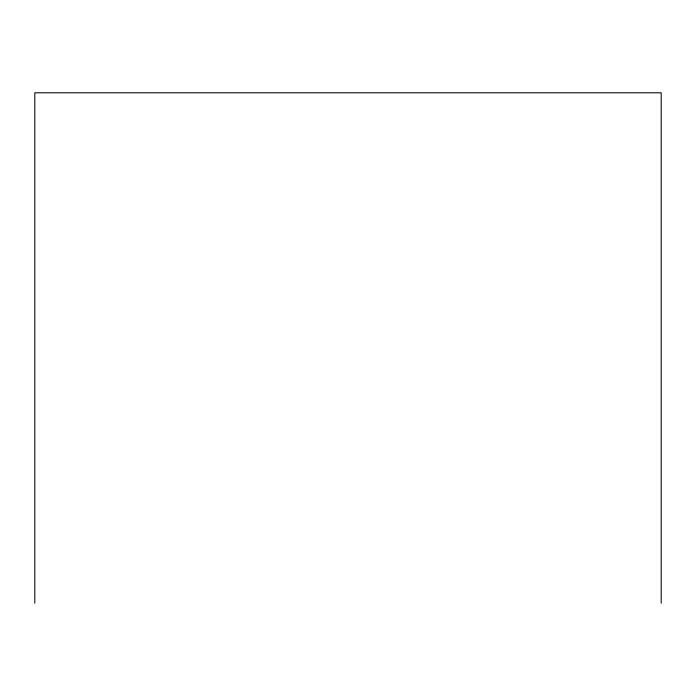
<?xml version="1.0" encoding="UTF-8"?>
<svg xmlns="http://www.w3.org/2000/svg" width="696" height="696" viewBox="0 0 696 696"><rect width="100%" height="100%" fill="white"/><g stroke="black" fill="none" stroke-linecap="round" stroke-linejoin="round"><path stroke-width="1.04" d="M661.2 603.197L661.2 92.803L34.8 92.803L34.8 603.197"/></g></svg>
